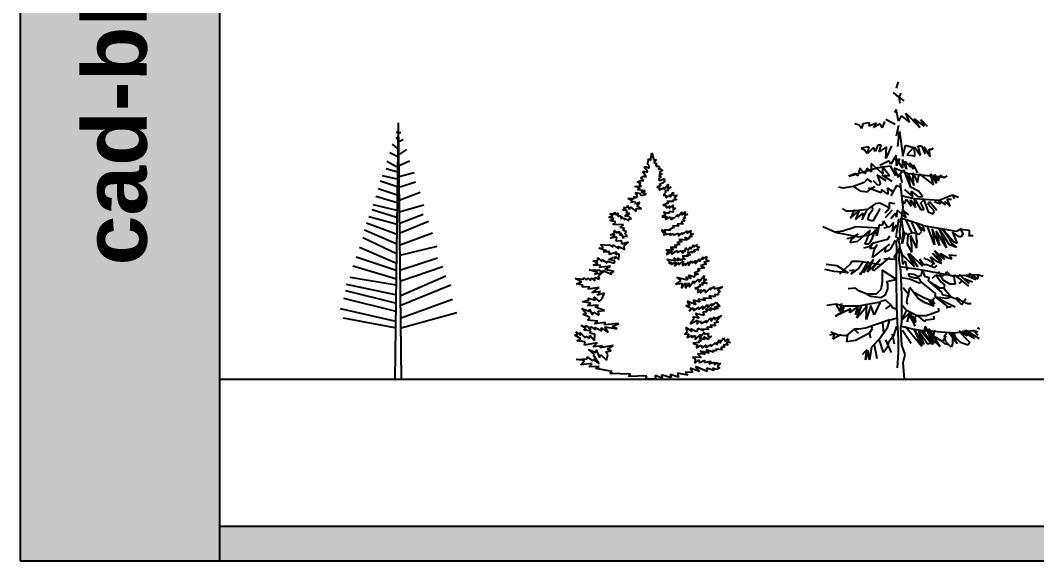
# Model space of a CAD drawing. Header units: millimetres. Extents: x 79741 to 173011, y 86123 to 135501.
# Drawn here: x 79741 to 117783, y 86123 to 106366 of the extents above; entities that cross this region are included whole.
import ezdxf

# ---------------------------------------------------------------- set-up
doc = ezdxf.new("R2010")
doc.units = ezdxf.units.MM
doc.layers.add('www.cad-blocks.net', color=7, linetype='Continuous')
doc.styles.add('ATTR', font='romans.shx', dxfattribs={"width": 0.8, "height": 0.7})
doc.styles.get("Standard").update_dxf_attribs({"font": 'arial.ttf'})

# ---------------------------------------------------------------- blocks, each defined once
blk = doc.blocks.new('A$C3BDF59EA')
for p, q in [((2160, 9600), (2040, 0)), ((2160, 9600), (2280, 0)), ((2162, 9244), (2081, 9244)), ((2160, 9245), (2256, 9245)), ((1938, 8800), (2121, 8643)), ((2081, 9061), (2142, 8982)), ((2179, 8900), (2352, 8974)), ((1856, 8486), (2121, 8356)), ((2218, 8432), (2487, 8605)), ((1734, 8173), (2101, 7964)), ((2218, 8014), (2583, 8186)), ((2121, 7494), (1571, 7624)), ((2142, 7755), (1714, 7885)), ((2199, 7595), (2755, 7743)), ((2121, 7206), (1490, 7415)), ((2237, 7201), (2813, 7398)), ((2121, 6893), (1408, 7128)), ((2199, 6709), (2986, 7005)), ((2121, 6318), (1225, 6527)), ((2121, 6606), (1327, 6841)), ((2199, 6266), (3120, 6537)), ((2101, 6057), (1184, 6344)), ((2218, 5848), (3101, 6180)), ((2081, 5430), (980, 5848)), ((2121, 5796), (1062, 6083)), ((2237, 5478), (3293, 5921)), ((2081, 5065), (899, 5587)), ((2237, 5035), (3447, 5478)), ((2101, 4699), (838, 5300)), ((2237, 4641), (3619, 4986)), ((2081, 4072), (593, 4568)), ((2101, 4333), (716, 4934)), ((2060, 3759), (471, 4229)), ((2256, 4100), (3629, 4543)), ((2256, 3681), (3831, 4223)), ((2081, 3524), (369, 3811)), ((2256, 3140), (3946, 3878)), ((2060, 3158), (227, 3550)), ((2256, 2771), (4138, 3534)), ((2060, 2845), (206, 3315)), ((2081, 2531), (125, 3028)), ((2275, 2303), (4195, 2992)), ((2020, 2171), (0, 2640)), ((2280, 1920), (4363, 2495)), ((2040, 1920), (120, 2280))]:
    blk.add_line(p, q)
at = {"style": 'ATTR', "width": 0.8, "flags": 9}
blk.add_attdef('ESTCODE', (2040, 0), '', height=35, dxfattribs=at)
blk = doc.blocks.new('A$C4E247609')
at = {"linetype": 'ByBlock'}
for p, q in [((2840, 8193), (2892, 8484)), ((2892, 8484), (2964, 8210)), ((2712, 8074), (2753, 8136)), ((2791, 8008), (2712, 8074)), ((2753, 8136), (2758, 8259)), ((2758, 8259), (2840, 8193)), ((2787, 7906), (2791, 8008)), ((3066, 8227), (2960, 8108)), ((2960, 8108), (3061, 8083)), ((2964, 8210), (3066, 8227)), ((3061, 8083), (3040, 7982)), ((2594, 7705), (2554, 7791)), ((2554, 7791), (2680, 7765)), ((2674, 7578), (2594, 7705)), ((2602, 7933), (2666, 7973)), ((2663, 7868), (2602, 7933)), ((2740, 7763), (2663, 7868)), ((2666, 7973), (2787, 7906)), ((2680, 7765), (2740, 7763)), ((3040, 7982), (3121, 7979)), ((3183, 7934), (3118, 7873)), ((3118, 7873), (3220, 7891)), ((3121, 7979), (3183, 7934)), ((3276, 7681), (3151, 7625)), ((3151, 7625), (3231, 7580)), ((3303, 7845), (3155, 7748)), ((3155, 7748), (3276, 7681)), ((3220, 7891), (3239, 7827)), ((3239, 7827), (3303, 7845)), ((2246, 7220), (2496, 7232)), ((2336, 7382), (2461, 7441)), ((2479, 7338), (2336, 7382)), ((2414, 7298), (2479, 7338)), ((2496, 7232), (2414, 7298)), ((2461, 7441), (2584, 7437)), ((2465, 7543), (2569, 7603)), ((2506, 7521), (2465, 7543)), ((2584, 7437), (2506, 7521)), ((2569, 7603), (2674, 7578)), ((3219, 7249), (3073, 7212)), ((3147, 7520), (3145, 7460)), ((3145, 7460), (3226, 7457)), ((3231, 7580), (3147, 7520)), ((3286, 7349), (3161, 7294)), ((3161, 7294), (3219, 7249)), ((3226, 7457), (3355, 7512)), ((3391, 7430), (3286, 7349)), ((3355, 7512), (3331, 7432)), ((3331, 7432), (3391, 7430)), ((3341, 7100), (3492, 7303)), ((3492, 7303), (3488, 7176)), ((2230, 6766), (2233, 6850)), ((2233, 6850), (2294, 6784)), ((2452, 7174), (2246, 7220)), ((2299, 6929), (2280, 6993)), ((2280, 6993), (2423, 6967)), ((2294, 6784), (2356, 6863)), ((2356, 6863), (2299, 6929)), ((2347, 7093), (2452, 7174)), ((2635, 7062), (2347, 7093)), ((2423, 6967), (2505, 6879)), ((2488, 7007), (2635, 7062)), ((2673, 6937), (2488, 7007)), ((2505, 6879), (2673, 6937)), ((3073, 7212), (3216, 7147)), ((3153, 7086), (3344, 7181)), ((3216, 7147), (3153, 7086)), ((3419, 7013), (3312, 6893)), ((3312, 6893), (3414, 6890)), ((3344, 7181), (3341, 7100)), ((3523, 7073), (3378, 7057)), ((3378, 7057), (3419, 7013)), ((3412, 6809), (3581, 6905)), ((3414, 6890), (3412, 6809)), ((3612, 7193), (3465, 7117)), ((3465, 7117), (3523, 7073)), ((3488, 7176), (3612, 7193)), ((3578, 6821), (3686, 7004)), ((3581, 6905), (3578, 6821)), ((3686, 7004), (3682, 6880)), ((3682, 6880), (3830, 6896)), ((3830, 6896), (3720, 6756)), ((1972, 6443), (1974, 6507)), ((1974, 6507), (2050, 6359)), ((2167, 6687), (1983, 6774)), ((1983, 6774), (2230, 6766)), ((2101, 6625), (2167, 6687)), ((2268, 6641), (2101, 6625)), ((2286, 6556), (2268, 6641)), ((2433, 6635), (2286, 6556)), ((2343, 6473), (2433, 6635)), ((2505, 6382), (2343, 6473)), ((3506, 6598), (3299, 6520)), ((3299, 6520), (3422, 6495)), ((3422, 6495), (3419, 6414)), ((3419, 6414), (3566, 6490)), ((3695, 6651), (3449, 6659)), ((3449, 6659), (3506, 6598)), ((3541, 6388), (3691, 6528)), ((3566, 6490), (3541, 6388)), ((3825, 6731), (3658, 6694)), ((3658, 6694), (3695, 6651)), ((3691, 6528), (3665, 6405)), ((3720, 6756), (3825, 6731)), ((1275, 6073), (1442, 6109)), ((1442, 6109), (1318, 6198)), ((1318, 6198), (1484, 6192)), ((1484, 6192), (1486, 6252)), ((1486, 6252), (1546, 6148)), ((1546, 6148), (1612, 6227)), ((1612, 6227), (1628, 6082)), ((1628, 6082), (1690, 6143)), ((1690, 6143), (1748, 5996)), ((1748, 5996), (1752, 6098)), ((1752, 6098), (1871, 5971)), ((1802, 6326), (1907, 6403)), ((1967, 6320), (1802, 6326)), ((1827, 6427), (1972, 6443)), ((1907, 6403), (1827, 6427)), ((1876, 6136), (2066, 6211)), ((1938, 6092), (1876, 6136)), ((1982, 6133), (1938, 6092)), ((1943, 6215), (1967, 6320)), ((2066, 6211), (1943, 6215)), ((2122, 6004), (1982, 6133)), ((2050, 6359), (2075, 6461)), ((2075, 6461), (2298, 6287)), ((2298, 6287), (2301, 6389)), ((2301, 6389), (2505, 6382)), ((3410, 6164), (3263, 6088)), ((3263, 6088), (3471, 6081)), ((3535, 6202), (3329, 6251)), ((3329, 6251), (3410, 6164)), ((3538, 6286), (3535, 6202)), ((3702, 6259), (3538, 6286)), ((3771, 6401), (3662, 6321)), ((3662, 6321), (3702, 6259)), ((3665, 6405), (3771, 6401)), ((3694, 6009), (3865, 6169)), ((3862, 6088), (4013, 6270)), ((3865, 6169), (3862, 6088)), ((4009, 6143), (4140, 6286)), ((4013, 6270), (4009, 6143)), ((4239, 6177), (4092, 6101)), ((4092, 6101), (4149, 6036)), ((4140, 6286), (4115, 6160)), ((4115, 6160), (4239, 6177)), ((1460, 6006), (1275, 6073)), ((1310, 5948), (1460, 6006)), ((1537, 5898), (1310, 5948)), ((1431, 5799), (1537, 5898)), ((1822, 5786), (1431, 5799)), ((1695, 5688), (1822, 5786)), ((1871, 5971), (1852, 6035)), ((1852, 6035), (2035, 5944)), ((2035, 5944), (2016, 6008)), ((2016, 6008), (2122, 6004)), ((3471, 6081), (3383, 5981)), ((3383, 5981), (3573, 6077)), ((3573, 6077), (3611, 5973)), ((3611, 5973), (3696, 6073)), ((3892, 5735), (3663, 5743)), ((3663, 5743), (3724, 5677)), ((3696, 6073), (3694, 6009)), ((4060, 5810), (3832, 5818)), ((3832, 5818), (3892, 5735)), ((4106, 5914), (3979, 5897)), ((3979, 5897), (4060, 5810)), ((4149, 6036), (4046, 6018)), ((4046, 6018), (4106, 5914)), ((1329, 5285), (1519, 5384)), ((1333, 5408), (1501, 5466)), ((1519, 5384), (1333, 5408)), ((1501, 5466), (1462, 5569)), ((1462, 5569), (1607, 5483)), ((1607, 5483), (1648, 5545)), ((1648, 5545), (1705, 5377)), ((1880, 5639), (1695, 5688)), ((1705, 5377), (1709, 5479)), ((1709, 5479), (1825, 5267)), ((1797, 5579), (1880, 5639)), ((1939, 5514), (1797, 5579)), ((1825, 5267), (1828, 5352)), ((1828, 5352), (1972, 5347)), ((1874, 5452), (1939, 5514)), ((1972, 5347), (1874, 5452)), ((3388, 5523), (3246, 5591)), ((3246, 5591), (3323, 5486)), ((3429, 5483), (3320, 5402)), ((3320, 5402), (3593, 5456)), ((3323, 5486), (3429, 5483)), ((3598, 5579), (3348, 5588)), ((3348, 5588), (3388, 5523)), ((3593, 5456), (3549, 5394)), ((3549, 5394), (3695, 5452)), ((3724, 5677), (3557, 5623)), ((3557, 5623), (3598, 5579)), ((3672, 5390), (3883, 5467)), ((3695, 5452), (3672, 5390)), ((3879, 5361), (4028, 5501)), ((3883, 5467), (3879, 5361)), ((4026, 5420), (4217, 5557)), ((4028, 5501), (4026, 5420)), ((4214, 5455), (4341, 5574)), ((4217, 5557), (4214, 5455)), ((4396, 5343), (4272, 5326)), ((4272, 5326), (4287, 5245)), ((4442, 5447), (4313, 5367)), ((4313, 5367), (4396, 5343)), ((4341, 5574), (4316, 5452)), ((4316, 5452), (4442, 5447)), ((1069, 4920), (968, 5051)), ((968, 5051), (1277, 5019)), ((1277, 5019), (1278, 5040)), ((1278, 5040), (1423, 4950)), ((1580, 5318), (1329, 5285)), ((1423, 4950), (1426, 5035)), ((1426, 5035), (1646, 4882)), ((1554, 5175), (1580, 5318)), ((1762, 5188), (1554, 5175)), ((1646, 4882), (1611, 4986)), ((1611, 4986), (1874, 4853)), ((1758, 5062), (1762, 5188)), ((2007, 5138), (1758, 5062)), ((1836, 4978), (2007, 5138)), ((1874, 4853), (1836, 4978)), ((3932, 5049), (3722, 5014)), ((3722, 5014), (3822, 4930)), ((4016, 5149), (3828, 5116)), ((3828, 5116), (3932, 5049)), ((4205, 5205), (3896, 5237)), ((3896, 5237), (4016, 5149)), ((4287, 5245), (4106, 5311)), ((4106, 5311), (4205, 5205)), ((4234, 4831), (4319, 4955)), ((4319, 4955), (4338, 4869)), ((4338, 4869), (4445, 5031)), ((4445, 5031), (4464, 4950)), ((4464, 4950), (4573, 5048)), ((4672, 4960), (4567, 4883)), ((4573, 5048), (4570, 4964)), ((4570, 4964), (4672, 4960)), ((903, 4908), (1069, 4920)), ((1189, 4814), (903, 4908)), ((1064, 4776), (1189, 4814)), ((1311, 4767), (1064, 4776)), ((1279, 4479), (1448, 4575)), ((1286, 4666), (1311, 4767)), ((1582, 4758), (1286, 4666)), ((1448, 4575), (1510, 4513)), ((1510, 4513), (1513, 4594)), ((1513, 4594), (1653, 4487)), ((1536, 4657), (1582, 4758)), ((1660, 4695), (1536, 4657)), ((1653, 4487), (1660, 4695)), ((3696, 4850), (3406, 4838)), ((3406, 4838), (3529, 4817)), ((3529, 4817), (3439, 4672)), ((3439, 4672), (3651, 4791)), ((3822, 4930), (3575, 4938)), ((3575, 4938), (3696, 4850)), ((3626, 4665), (3839, 4823)), ((3651, 4791), (3626, 4665)), ((3839, 4823), (3836, 4742)), ((3836, 4742), (3983, 4818)), ((3983, 4818), (4043, 4714)), ((4265, 4604), (4018, 4613)), ((4018, 4613), (4137, 4482)), ((4043, 4714), (4090, 4836)), ((4090, 4836), (4126, 4775)), ((4126, 4775), (4153, 4939)), ((4153, 4939), (4234, 4831)), ((4330, 4641), (4185, 4646)), ((4185, 4646), (4265, 4604)), ((4418, 4743), (4210, 4750)), ((4210, 4750), (4330, 4641)), ((4499, 4762), (4376, 4766)), ((4376, 4766), (4418, 4743)), ((4647, 4837), (4460, 4844)), ((4460, 4844), (4499, 4762)), ((4567, 4883), (4647, 4837)), ((4653, 4404), (4803, 4585)), ((4779, 4480), (4948, 4601)), ((4803, 4585), (4779, 4480)), ((4948, 4601), (4905, 4476)), ((679, 4437), (866, 4451)), ((863, 4349), (679, 4437)), ((694, 4270), (863, 4349)), ((983, 4260), (694, 4270)), ((866, 4451), (870, 4557)), ((870, 4557), (1009, 4408)), ((917, 4182), (983, 4260)), ((1334, 4230), (917, 4182)), ((1009, 4408), (1012, 4489)), ((1012, 4489), (1215, 4358)), ((1122, 4111), (1334, 4230)), ((1215, 4358), (1217, 4418)), ((1217, 4418), (1483, 4349)), ((1507, 4429), (1279, 4479)), ((1483, 4349), (1507, 4429)), ((3762, 4435), (3454, 4488)), ((3454, 4488), (3536, 4422)), ((3536, 4422), (3533, 4319)), ((3533, 4319), (3616, 4398)), ((3616, 4398), (3613, 4295)), ((3613, 4295), (3782, 4392)), ((3868, 4431), (3706, 4539)), ((3706, 4539), (3762, 4435)), ((3782, 4392), (3737, 4228)), ((3737, 4228), (3908, 4366)), ((3992, 4448), (3850, 4534)), ((3850, 4534), (3868, 4431)), ((3884, 4286), (4075, 4424)), ((3908, 4366), (3884, 4286)), ((4037, 4527), (3992, 4448)), ((4075, 4424), (4027, 4260)), ((4027, 4260), (4153, 4337)), ((4137, 4482), (4037, 4527)), ((4129, 4256), (4258, 4396)), ((4153, 4337), (4129, 4256)), ((4253, 4252), (4365, 4435)), ((4258, 4396), (4253, 4252)), ((4365, 4435), (4404, 4349)), ((4404, 4349), (4531, 4450)), ((4505, 4324), (4656, 4506)), ((4531, 4450), (4505, 4324)), ((4656, 4506), (4653, 4404)), ((4938, 4309), (4711, 4257)), ((4711, 4257), (4852, 4168)), ((5027, 4433), (4838, 4376)), ((4838, 4376), (4938, 4309)), ((4905, 4476), (5027, 4433)), ((345, 3747), (347, 3807)), ((347, 3807), (425, 3723)), ((871, 3996), (544, 4092)), ((544, 4092), (790, 4084)), ((743, 3937), (871, 3996)), ((1015, 3970), (743, 3937)), ((755, 3690), (759, 3813)), ((759, 3813), (923, 3744)), ((790, 4084), (896, 4098)), ((888, 3872), (1015, 3970)), ((923, 3744), (888, 3872)), ((896, 4098), (1058, 3990)), ((1058, 3990), (1040, 4075)), ((1040, 4075), (1387, 3936)), ((1472, 4039), (1122, 4111)), ((1369, 4021), (1472, 4039)), ((1387, 3936), (1369, 4021)), ((4216, 3714), (3825, 3812)), ((3825, 3812), (3966, 3701)), ((4363, 3772), (4156, 3818)), ((4156, 3818), (4216, 3714)), ((4488, 3828), (4261, 3899)), ((4261, 3899), (4363, 3772)), ((4637, 3949), (4468, 3871)), ((4468, 3871), (4488, 3828)), ((4683, 4071), (4472, 3973)), ((4472, 3973), (4637, 3949)), ((4852, 4168), (4600, 4116)), ((4600, 4116), (4683, 4071)), ((4647, 3635), (4842, 3879)), ((4842, 3879), (4837, 3735)), ((257, 3644), (15, 3776)), ((15, 3776), (345, 3747)), ((67, 3570), (257, 3644)), ((316, 3519), (67, 3570)), ((271, 3457), (316, 3519)), ((560, 3447), (271, 3457)), ((425, 3723), (491, 3802)), ((491, 3802), (590, 3696)), ((497, 3368), (560, 3447)), ((912, 3434), (497, 3368)), ((590, 3696), (614, 3797)), ((614, 3797), (755, 3690)), ((637, 3240), (912, 3434)), ((3966, 3701), (3774, 3564)), ((3774, 3564), (4025, 3597)), ((3998, 3411), (4149, 3614)), ((4025, 3597), (3998, 3411)), ((4149, 3614), (4142, 3406)), ((4142, 3406), (4272, 3610)), ((4272, 3610), (4288, 3443)), ((4288, 3443), (4441, 3685)), ((4441, 3685), (4458, 3582)), ((4458, 3582), (4651, 3741)), ((4704, 3468), (4494, 3394)), ((4809, 3528), (4643, 3533)), ((4643, 3533), (4704, 3468)), ((4651, 3741), (4647, 3635)), ((4955, 3586), (4748, 3593)), ((4748, 3593), (4809, 3528)), ((4939, 3731), (4814, 3672)), ((4814, 3672), (4955, 3586)), ((4837, 3735), (4939, 3731)), ((4901, 3235), (5094, 3433)), ((5070, 3353), (5219, 3471)), ((5094, 3433), (5070, 3353)), ((5219, 3471), (5216, 3390)), ((5216, 3390), (5532, 3460)), ((5532, 3460), (5341, 3343)), ((970, 3288), (637, 3240)), ((772, 2963), (713, 3089)), ((713, 3089), (915, 2916)), ((842, 3148), (970, 3288)), ((1112, 3223), (842, 3148)), ((1024, 3018), (1112, 3223)), ((4494, 3394), (4638, 3389)), ((4638, 3389), (4591, 3246)), ((4591, 3246), (4760, 3342)), ((4696, 3221), (4866, 3360)), ((4760, 3342), (4696, 3221)), ((4866, 3360), (4901, 3235)), ((5248, 3079), (5024, 3125)), ((5024, 3125), (5122, 3020)), ((5377, 3155), (5229, 3160)), ((5229, 3160), (5248, 3079)), ((5341, 3343), (5442, 3297)), ((5442, 3297), (5358, 3219)), ((5358, 3219), (5377, 3155)), ((294, 2899), (543, 2971)), ((602, 2846), (294, 2899)), ((476, 2748), (602, 2846)), ((889, 2773), (476, 2748)), ((543, 2971), (507, 3036)), ((507, 3036), (772, 2963)), ((763, 2696), (889, 2773)), ((1111, 2578), (763, 2696)), ((915, 2916), (1024, 3018)), ((4306, 2759), (4161, 2743)), ((4161, 2743), (4345, 2673)), ((4533, 2790), (4206, 2928)), ((4206, 2928), (4306, 2759)), ((4345, 2673), (4278, 2552)), ((4278, 2552), (4447, 2669)), ((4684, 2890), (4436, 2959)), ((4436, 2959), (4533, 2790)), ((4444, 2567), (4657, 2704)), ((4447, 2669), (4444, 2567)), ((4890, 2943), (4624, 2995)), ((4624, 2995), (4684, 2890)), ((4633, 2621), (4823, 2741)), ((4657, 2704), (4633, 2621)), ((4777, 2616), (4970, 2796)), ((4823, 2741), (4777, 2616)), ((5122, 3020), (4791, 3031)), ((4791, 3031), (4890, 2943)), ((4966, 2672), (5137, 2832)), ((4970, 2796), (4966, 2672)), ((5252, 2599), (5047, 2670)), ((5047, 2670), (5106, 2565)), ((5112, 2731), (5304, 2890)), ((5137, 2832), (5112, 2731)), ((5359, 2638), (5235, 2705)), ((5235, 2705), (5252, 2599)), ((5304, 2890), (5364, 2782)), ((5443, 2719), (5320, 2745)), ((5320, 2745), (5359, 2638)), ((5364, 2782), (5382, 2802)), ((5382, 2802), (5443, 2719)), ((443, 2436), (264, 2650)), ((264, 2650), (570, 2537)), ((562, 2308), (299, 2441)), ((299, 2441), (443, 2436)), ((478, 2209), (562, 2308)), ((570, 2537), (552, 2619)), ((552, 2619), (650, 2411)), ((650, 2411), (714, 2511)), ((714, 2511), (918, 2401)), ((881, 2547), (1111, 2578)), ((918, 2401), (881, 2547)), ((4663, 2288), (4415, 2339)), ((4415, 2339), (4454, 2257)), ((4850, 2387), (4521, 2459)), ((4521, 2459), (4663, 2288)), ((4961, 2528), (4794, 2513)), ((4794, 2513), (4850, 2387)), ((5106, 2565), (4901, 2632)), ((4901, 2632), (4961, 2528)), ((4925, 2113), (5097, 2294)), ((5093, 2171), (5221, 2332)), ((5097, 2294), (5093, 2171)), ((5219, 2251), (5495, 2386)), ((5221, 2332), (5219, 2251)), ((5495, 2386), (5279, 2164)), ((425, 1900), (242, 2009)), ((242, 2009), (427, 1960)), ((427, 1960), (429, 2024)), ((429, 2024), (589, 1852)), ((868, 2174), (478, 2209)), ((589, 1852), (593, 1976)), ((593, 1976), (775, 1846)), ((775, 1846), (737, 1949)), ((737, 1949), (1021, 1816)), ((741, 2076), (868, 2174)), ((1158, 2122), (741, 2076)), ((1021, 1816), (986, 1920)), ((986, 1920), (1247, 1745)), ((1113, 2042), (1158, 2122)), ((1654, 2083), (1113, 2042)), ((1247, 1745), (1131, 1957)), ((1131, 1957), (1583, 1881)), ((1400, 1969), (1654, 2083)), ((1583, 1881), (1400, 1969)), ((4395, 1783), (4154, 1936)), ((4154, 1936), (4208, 1768)), ((4454, 2257), (4325, 2074)), ((4325, 2074), (4597, 2209)), ((4597, 2209), (4571, 2066)), ((4571, 2066), (4698, 2185)), ((4698, 2185), (4737, 2081)), ((4737, 2081), (4928, 2198)), ((4928, 2198), (4925, 2113)), ((5148, 1940), (4940, 1947)), ((4940, 1947), (5018, 1863)), ((5273, 1999), (5066, 2027)), ((5066, 2027), (5148, 1940)), ((5380, 2140), (5213, 2103)), ((5213, 2103), (5273, 1999)), ((5279, 2164), (5380, 2140)), ((0, 1644), (107, 1682)), ((224, 1513), (0, 1644)), ((107, 1682), (47, 1769)), ((47, 1769), (229, 1636)), ((229, 1636), (191, 1764)), ((191, 1764), (391, 1549)), ((338, 1840), (425, 1900)), ((608, 1809), (338, 1840)), ((391, 1549), (415, 1608)), ((415, 1608), (535, 1523)), ((535, 1523), (560, 1645)), ((560, 1645), (740, 1452)), ((563, 1730), (608, 1809)), ((748, 1681), (563, 1730)), ((740, 1452), (748, 1681)), ((4208, 1768), (4103, 1687)), ((4103, 1687), (4269, 1703)), ((4269, 1703), (4201, 1561)), ((4201, 1561), (4390, 1635)), ((4561, 1777), (4336, 1887)), ((4336, 1887), (4395, 1783)), ((4390, 1635), (4387, 1554)), ((4387, 1554), (4513, 1631)), ((4508, 1486), (4702, 1688)), ((4513, 1631), (4508, 1486)), ((4607, 1899), (4561, 1777)), ((4830, 1807), (4607, 1899)), ((4860, 1474), (4656, 1566)), ((4656, 1566), (4735, 1419)), ((4677, 1565), (4849, 1767)), ((4702, 1688), (4677, 1565)), ((5018, 1863), (4751, 1873)), ((4751, 1873), (4830, 1807)), ((5005, 1490), (4822, 1581)), ((4822, 1581), (4860, 1474)), ((4849, 1767), (4846, 1683)), ((4846, 1683), (5013, 1719)), ((5013, 1719), (4988, 1597)), ((4988, 1597), (5115, 1610)), ((5007, 1532), (5005, 1490)), ((5115, 1610), (5007, 1532)), ((5437, 1352), (5568, 1555)), ((5568, 1555), (5626, 1409)), ((77, 1437), (224, 1513)), ((386, 1405), (77, 1437)), ((361, 1279), (386, 1405)), ((840, 1368), (361, 1279)), ((689, 1207), (840, 1368)), ((1044, 1255), (689, 1207)), ((1438, 1262), (939, 1177)), ((939, 1177), (1044, 1255)), ((1226, 1125), (1438, 1262)), ((4670, 1378), (4422, 1345)), ((4422, 1345), (4607, 1278)), ((4607, 1278), (4540, 1175)), ((4540, 1175), (4730, 1274)), ((4735, 1419), (4633, 1422)), ((4633, 1422), (4670, 1378)), ((4730, 1274), (4769, 1167)), ((4769, 1167), (4917, 1285)), ((4892, 1184), (5104, 1300)), ((4917, 1285), (4892, 1184)), ((5102, 1219), (5273, 1379)), ((5104, 1300), (5102, 1219)), ((5273, 1379), (5312, 1293)), ((5312, 1293), (5421, 1476)), ((5421, 1476), (5437, 1352)), ((5619, 1201), (5474, 1185)), ((5474, 1185), (5531, 1098)), ((5745, 1278), (5558, 1284)), ((5558, 1284), (5619, 1201)), ((5626, 1409), (5753, 1506)), ((5830, 1380), (5663, 1365)), ((5663, 1365), (5745, 1278)), ((5753, 1506), (5749, 1383)), ((5749, 1383), (5830, 1380)), ((466, 760), (469, 841)), ((469, 841), (671, 690)), ((743, 916), (520, 1107)), ((520, 1107), (788, 996)), ((700, 897), (743, 916)), ((918, 579), (700, 897)), ((788, 996), (809, 1097)), ((809, 1097), (926, 804)), ((926, 804), (969, 926)), ((969, 926), (1190, 714)), ((1159, 1025), (1368, 1060)), ((1240, 917), (1159, 1025)), ((1190, 714), (1240, 917)), ((1368, 1060), (1226, 1125)), ((4735, 816), (4404, 827)), ((4404, 827), (4504, 764)), ((4504, 764), (4498, 598)), ((4884, 937), (4595, 948)), ((4595, 948), (4735, 816)), ((5029, 971), (4701, 1046)), ((4701, 1046), (4884, 937)), ((5196, 1008), (4911, 1102)), ((4911, 1102), (5029, 971)), ((5304, 1067), (5156, 1072)), ((5156, 1072), (5196, 1008)), ((5531, 1098), (5264, 1129)), ((5264, 1129), (5304, 1067)), ((53, 732), (466, 760)), ((362, 701), (53, 732)), ((233, 539), (362, 701)), ((647, 588), (233, 539)), ((540, 465), (647, 588)), ((914, 473), (540, 465)), ((671, 690), (674, 753)), ((674, 753), (918, 579)), ((785, 397), (914, 473)), ((1405, 290), (785, 397)), ((4674, 282), (4327, 418)), ((4327, 418), (4405, 249)), ((4498, 598), (4648, 738)), ((4963, 290), (4515, 471)), ((4515, 471), (4674, 282)), ((4648, 738), (4665, 614)), ((4665, 614), (4855, 709)), ((4855, 709), (4852, 625)), ((4852, 625), (5104, 679)), ((5215, 323), (4929, 418)), ((4929, 418), (4963, 290)), ((5104, 679), (5016, 580)), ((5016, 580), (5226, 633)), ((5318, 362), (5154, 410)), ((5154, 410), (5215, 323)), ((5226, 633), (5223, 552)), ((5223, 552), (5349, 629)), ((5427, 439), (5318, 362)), ((5454, 604), (5343, 463)), ((5343, 463), (5427, 439)), ((5349, 629), (5346, 548)), ((5346, 548), (5454, 604)), ((1317, 212), (1405, 290)), ((2084, 186), (1317, 212)), ((2018, 103), (2084, 186)), ((2702, 122), (2018, 103)), ((2656, 0), (2702, 122)), ((3030, 8), (2656, 0)), ((3277, 38), (3013, 132)), ((3013, 132), (3030, 8)), ((3609, 48), (3243, 166)), ((3243, 166), (3277, 38)), ((3881, 81), (3574, 172)), ((3574, 172), (3609, 48)), ((4236, 149), (3844, 226)), ((3844, 226), (3881, 81)), ((4405, 249), (4134, 259)), ((4134, 259), (4236, 149))]:
    blk.add_line(p, q, dxfattribs=at)
blk = doc.blocks.new('A$C06264089')
for p, q in [((2817, 11144), (2750, 10905)), ((2839, 10559), (2642, 10734)), ((2924, 10712), (2839, 10559)), ((2839, 10559), (2880, 10344)), ((2839, 10559), (3032, 10429)), ((2742, 10102), (2679, 9994)), ((2828, 9670), (2742, 10102)), ((3110, 9971), (3627, 9432)), ((3240, 9625), (3110, 9971)), ((1362, 9518), (1191, 9562)), ((1447, 9387), (1362, 9518)), ((1492, 9562), (1447, 9387)), ((1749, 9603), (1492, 9562)), ((1730, 9477), (1749, 9603)), ((2009, 9585), (1730, 9477)), ((1901, 9432), (2009, 9585)), ((2139, 9562), (1901, 9432)), ((2225, 9410), (2139, 9562)), ((2311, 9648), (2225, 9410)), ((2701, 9540), (2355, 9733)), ((2935, 9864), (2828, 9670)), ((2935, 9864), (3240, 9625)), ((3627, 9432), (3412, 9756)), ((3412, 9756), (3798, 9477)), ((3672, 9733), (3906, 9477)), ((3798, 9477), (3672, 9733)), ((2835, 9503), (2750, 9101)), ((2809, 8721), (2872, 9279)), ((2872, 9279), (2999, 8357)), ((2054, 8766), (1953, 8535)), ((2184, 8766), (2054, 8766)), ((2106, 8513), (2184, 8766)), ((2999, 8357), (3088, 8766)), ((3088, 8766), (3389, 8680)), ((1730, 8699), (1429, 8658)), ((1429, 8658), (1555, 8591)), ((1555, 8591), (1674, 8450)), ((1674, 8450), (1730, 8699)), ((1901, 8680), (1674, 8450)), ((1953, 8535), (1901, 8680)), ((2378, 8699), (2106, 8513)), ((2571, 8744), (2351, 8271)), ((2351, 8271), (2378, 8699)), ((2738, 8379), (2545, 8055)), ((2761, 7992), (2738, 8379)), ((3389, 8680), (3147, 8401)), ((3147, 8401), (3330, 8379)), ((3330, 8379), (3438, 8357)), ((3434, 8699), (3653, 8379)), ((3438, 8357), (3434, 8699)), ((3653, 8379), (3564, 8744)), ((3564, 8744), (3694, 8744)), ((3694, 8744), (3828, 8424)), ((3780, 8699), (4022, 8338)), ((3828, 8424), (3780, 8699)), ((4022, 8338), (3973, 8613)), ((3973, 8613), (4081, 8613)), ((4081, 8613), (4144, 8658)), ((1812, 8078), (1812, 7754)), ((2244, 7687), (1812, 8078)), ((2069, 7925), (2523, 7992)), ((2482, 8186), (2136, 8011)), ((2545, 8055), (2482, 8186)), ((2523, 7992), (2716, 7624)), ((2869, 8271), (2761, 7992)), ((2976, 7903), (2761, 8249)), ((2976, 8226), (2976, 7903)), ((3129, 7862), (2976, 8226)), ((3084, 8163), (3129, 7862)), ((3084, 8163), (3278, 7947)), ((3278, 7947), (3255, 8100)), ((3255, 8100), (3385, 7862)), ((3385, 8033), (3538, 7732)), ((3385, 7862), (3385, 8033)), ((971, 7601), (2069, 7925)), ((1228, 7709), (971, 7601)), ((1313, 7601), (1228, 7709)), ((1380, 7903), (1313, 7601)), ((1574, 7687), (1380, 7903)), ((1659, 7903), (1574, 7687)), ((1812, 7754), (1659, 7903)), ((2028, 7646), (2158, 7322)), ((2374, 7430), (2028, 7646)), ((2221, 7970), (2244, 7687)), ((2500, 7624), (2221, 7970)), ((2590, 7408), (2221, 7646)), ((2221, 7646), (2500, 7624)), ((2675, 7903), (2824, 7560)), ((3192, 7687), (2675, 7903)), ((2824, 7560), (2891, 7687)), ((2891, 7687), (3021, 7840)), ((2891, 7687), (2954, 7367)), ((3021, 7840), (3278, 7192)), ((4528, 7560), (3192, 7687)), ((3278, 7192), (3192, 7687)), ((3192, 7687), (3408, 7259)), ((3363, 7732), (3538, 7367)), ((3408, 7259), (3363, 7732)), ((3538, 7367), (3601, 7687)), ((3601, 7687), (4141, 7281)), ((4141, 7281), (4033, 7691)), ((4033, 7691), (4249, 7345)), ((4185, 7668), (4334, 7430)), ((4249, 7345), (4185, 7668)), ((4334, 7430), (4379, 7646)), ((4379, 7646), (4528, 7560)), ((4528, 7560), (4658, 7624)), ((1552, 7367), (1142, 7214)), ((1659, 7493), (1552, 7367)), ((1834, 7386), (1659, 7493)), ((2069, 7259), (1898, 7430)), ((2158, 7322), (2069, 7259)), ((2761, 7259), (2545, 6868)), ((2891, 7192), (2761, 7259)), ((2891, 7345), (2999, 6437)), ((755, 7151), (603, 7192)), ((1142, 7214), (755, 7151)), ((1142, 7214), (1380, 7062)), ((1380, 7062), (1659, 7021)), ((1659, 7021), (1790, 7129)), ((2177, 6976), (1704, 7151)), ((1790, 7129), (1942, 7214)), ((2199, 7107), (2177, 6976)), ((2437, 6935), (2199, 7107)), ((2415, 7151), (2437, 6935)), ((2631, 7021), (2415, 7151)), ((3430, 6761), (2932, 6868)), ((3062, 7107), (3363, 6827)), ((3579, 7043), (3237, 7214)), ((3300, 7043), (3560, 6846)), ((3363, 6827), (3300, 7043)), ((3709, 6891), (3579, 7043)), ((3731, 6827), (3709, 6891)), ((4855, 6891), (4357, 6697)), ((5071, 6805), (4855, 6891)), ((4855, 6891), (4918, 6761)), ((1961, 6567), (1659, 6351)), ((1875, 6351), (1842, 6474)), ((2136, 6589), (1961, 6567)), ((2482, 6414), (2136, 6589)), ((2698, 6567), (2482, 6612)), ((2482, 6612), (2482, 6396)), ((2954, 6720), (3062, 6567)), ((3062, 6567), (3129, 6738)), ((3129, 6738), (3300, 6481)), ((3300, 6481), (3278, 6720)), ((3278, 6720), (3471, 6437)), ((4357, 6697), (3430, 6761)), ((3430, 6761), (3668, 6351)), ((3471, 6437), (3430, 6761)), ((3560, 6846), (3731, 6827)), ((3668, 6612), (3776, 6720)), ((3795, 6351), (3668, 6612)), ((3776, 6720), (3947, 6266)), ((3925, 6567), (3992, 6653)), ((4185, 6288), (3925, 6567)), ((3992, 6653), (4271, 6329)), ((4185, 6653), (4401, 6567)), ((4357, 6697), (4595, 6545)), ((4401, 6567), (4357, 6697)), ((4550, 6675), (4766, 6481)), ((4658, 6738), (4810, 6738)), ((4766, 6481), (4658, 6738)), ((886, 6288), (733, 6396)), ((1120, 6288), (886, 6288)), ((1187, 6351), (1034, 6028)), ((1034, 6028), (1358, 6329)), ((1659, 6351), (1120, 6288)), ((1358, 6329), (1228, 5983)), ((1228, 5983), (1511, 6221)), ((1466, 5964), (1659, 6351)), ((1511, 6221), (1466, 5964)), ((1682, 5964), (1745, 6199)), ((1745, 6199), (1875, 6351)), ((2028, 6199), (1875, 5920)), ((2136, 6396), (2028, 6199)), ((2482, 6396), (2329, 6221)), ((2590, 6329), (2329, 6050)), ((2716, 6221), (2545, 6005)), ((2761, 6072), (2716, 6221)), ((2783, 6329), (2761, 6072)), ((3106, 6050), (2783, 6329)), ((2999, 6437), (2869, 5551)), ((2999, 6329), (3106, 6050)), ((3214, 6158), (2999, 6329)), ((3668, 6351), (3795, 6351)), ((3947, 6266), (4118, 6199)), ((4118, 6199), (4185, 6288)), ((1875, 5920), (1682, 5964)), ((2113, 5778), (2017, 5354)), ((2214, 5752), (2113, 5778)), ((2266, 5927), (2214, 5752)), ((2266, 5927), (2437, 5693)), ((2638, 5875), (2489, 5704)), ((2612, 5529), (2638, 5875)), ((2738, 5778), (2612, 5529)), ((2738, 5317), (2846, 6005)), ((2835, 5927), (2935, 5853)), ((2935, 5853), (2935, 6028)), ((2935, 6028), (3010, 5551)), ((3758, 5752), (2935, 6028)), ((3345, 5488), (3118, 5961)), ((3322, 5875), (3508, 5455)), ((3709, 5529), (3482, 5853)), ((3482, 5853), (3806, 5551)), ((3758, 5752), (5004, 5551)), ((3806, 5551), (3758, 5752)), ((4178, 5030), (3921, 5719)), ((446, 5503), (0, 5704)), ((744, 5551), (446, 5503)), ((446, 5503), (1343, 5328)), ((1168, 5678), (744, 5551)), ((1317, 5429), (1046, 5280)), ((1068, 5228), (1317, 5429)), ((1217, 5704), (1168, 5678)), ((2091, 5652), (1217, 5704)), ((1767, 5577), (1295, 5153)), ((1343, 5328), (1816, 5429)), ((1641, 5205), (1767, 5577)), ((1816, 5429), (2091, 5652)), ((1965, 5603), (1816, 5228)), ((2017, 5354), (1965, 5603)), ((2489, 5704), (2288, 5652)), ((2489, 5354), (2415, 5228)), ((2869, 5551), (2891, 5250)), ((3010, 5551), (2961, 5079)), ((2961, 5079), (3036, 5529)), ((3036, 5529), (2987, 5079)), ((2987, 5079), (3084, 5477)), ((3084, 5477), (3185, 5402)), ((3185, 5402), (3159, 5056)), ((3345, 5488), (3185, 5402)), ((3285, 5380), (3508, 4904)), ((3333, 5004), (3285, 5380)), ((3508, 5455), (3345, 5488)), ((3508, 5455), (3609, 5429)), ((3508, 5254), (3508, 5455)), ((3609, 5429), (3709, 5529)), ((4371, 5008), (4092, 5637)), ((4092, 5637), (4178, 5030)), ((4632, 4922), (4241, 5548)), ((4241, 5548), (4371, 5008)), ((4740, 5030), (4349, 5637)), ((4349, 5637), (4632, 4922)), ((4479, 5626), (4703, 5302)), ((4904, 5131), (4479, 5626)), ((5101, 5328), (4855, 5503)), ((4855, 5503), (5026, 5079)), ((5004, 5551), (5153, 5626)), ((5179, 5328), (5101, 5328)), ((5127, 5652), (5253, 5429)), ((5153, 5626), (5477, 5577)), ((5253, 5455), (5179, 5328)), ((5253, 5429), (5253, 5455)), ((5477, 5577), (5477, 5354)), ((5477, 5354), (5477, 5380)), ((5477, 5380), (5625, 5380)), ((1046, 5280), (893, 5254)), ((1019, 5105), (1068, 5228)), ((1295, 5153), (1019, 5105)), ((1715, 4956), (1518, 4904)), ((1566, 5056), (1641, 5205)), ((1715, 5056), (1566, 5056)), ((1816, 5228), (1715, 5056)), ((1864, 5079), (1715, 4956)), ((1767, 4882), (1864, 5079)), ((2415, 5228), (1864, 5079)), ((2039, 5030), (1916, 4904)), ((1916, 4829), (2039, 5030)), ((2489, 5056), (2165, 4807)), ((2363, 4930), (2489, 5056)), ((2712, 5205), (2538, 4882)), ((2891, 5250), (2738, 5317)), ((2813, 5280), (2738, 5131)), ((2738, 5131), (2761, 4856)), ((2887, 5030), (2813, 5280)), ((2861, 4431), (2887, 5030)), ((3159, 5056), (3333, 4755)), ((3333, 4755), (3333, 5004)), ((3534, 5179), (3508, 5254)), ((3508, 4904), (3534, 5179)), ((4703, 5302), (4803, 5105)), ((5004, 4930), (4740, 5030)), ((4803, 5105), (5004, 4930)), ((5026, 5079), (4904, 5131)), ((1916, 4904), (1767, 4882)), ((1864, 4558), (1916, 4829)), ((2165, 4807), (1864, 4558)), ((2314, 4755), (2363, 4930)), ((2437, 4807), (2314, 4755)), ((2538, 4882), (2437, 4807)), ((2664, 4558), (2887, 4904)), ((2813, 4807), (2664, 4558)), ((2761, 4856), (2738, 4483)), ((2887, 4904), (2961, 4681)), ((2961, 4681), (2987, 4309)), ((2961, 4681), (3434, 4208)), ((3434, 4208), (3185, 4707)), ((3185, 4707), (3560, 4208)), ((3237, 4707), (3731, 4234)), ((3560, 4208), (3237, 4707)), ((4182, 4309), (4033, 4580)), ((4033, 4580), (4230, 4431)), ((4453, 4331), (4107, 4707)), ((4107, 4707), (4453, 4431)), ((4453, 4431), (4182, 4807)), ((4182, 4807), (4554, 4483)), ((4554, 4483), (4405, 4707)), ((4405, 4707), (4654, 4558)), ((4829, 4506), (4729, 4655)), ((4729, 4655), (5004, 4632)), ((123, 4309), (521, 4256)), ((521, 4256), (945, 3985)), ((1019, 4309), (621, 3933)), ((1068, 4409), (1019, 4309)), ((1369, 4409), (1068, 4409)), ((1518, 4409), (1343, 4160)), ((2165, 4283), (1369, 4409)), ((1693, 4409), (1392, 3910)), ((1890, 4483), (1518, 3985)), ((1518, 3985), (1693, 4409)), ((2139, 4483), (1667, 4007)), ((1667, 4007), (1890, 4483)), ((1842, 4134), (2139, 4483)), ((2489, 4558), (1890, 4059)), ((2712, 4483), (2288, 4506)), ((2738, 4483), (2738, 3736)), ((2913, 4085), (2861, 4431)), ((3731, 4085), (2887, 4212)), ((2987, 4309), (3084, 4431)), ((3084, 4431), (3159, 4085)), ((3731, 4234), (3635, 4506)), ((3635, 4506), (3784, 4283)), ((3784, 4558), (3858, 4483)), ((3784, 4283), (3858, 4309)), ((3858, 4483), (3884, 4506)), ((3858, 4309), (4055, 4234)), ((3884, 4506), (4182, 4309)), ((4055, 4234), (4130, 4331)), ((4055, 4234), (4182, 4182)), ((4182, 4182), (4282, 4256)), ((4230, 4431), (4453, 4331)), ((4654, 4558), (4829, 4506)), ((420, 4033), (74, 4108)), ((945, 3985), (420, 4033)), ((1168, 4085), (993, 4059)), ((1343, 4160), (1046, 3933)), ((1046, 3933), (1168, 4085)), ((1392, 3910), (1418, 4007)), ((1890, 4059), (1842, 4134)), ((2761, 3736), (2214, 4085)), ((2214, 4085), (2214, 3635)), ((2961, 3163), (2913, 4085)), ((2928, 3810), (3237, 3762)), ((3211, 3959), (3408, 3933)), ((3259, 3836), (3211, 3959)), ((3460, 3784), (3259, 3836)), ((3408, 3933), (3560, 3858)), ((3560, 3858), (3683, 3884)), ((3683, 3884), (3731, 4085)), ((4904, 3858), (3731, 4085)), ((3731, 4085), (3806, 3858)), ((3806, 3858), (3981, 3810)), ((3958, 3683), (3981, 3810)), ((4107, 3784), (4230, 3910)), ((4230, 3910), (4431, 3635)), ((4230, 3910), (4431, 3858)), ((4431, 3858), (4331, 4033)), ((4431, 3858), (4606, 3933)), ((4505, 3710), (4431, 3858)), ((4606, 3933), (4628, 4033)), ((4628, 4033), (4777, 3884)), ((4777, 3884), (4904, 3858)), ((5826, 3910), (4904, 3858)), ((4904, 3858), (4930, 3910)), ((4904, 3858), (4930, 3683)), ((4930, 3910), (5450, 3486)), ((5101, 3933), (5328, 3710)), ((5376, 3884), (5726, 3736)), ((5726, 3736), (5477, 3959)), ((5477, 3959), (5800, 3762)), ((5800, 3762), (5826, 3910)), ((5826, 3910), (5997, 3858)), ((2214, 3635), (2165, 3360)), ((2389, 3661), (2738, 3736)), ((2437, 3561), (2389, 3661)), ((2437, 3386), (2437, 3561)), ((2738, 3736), (2761, 2712)), ((3010, 3438), (3211, 3189)), ((3211, 3189), (3259, 3438)), ((3237, 3762), (3434, 3683)), ((3259, 3438), (3408, 3263)), ((3482, 3137), (3259, 3438)), ((3434, 3683), (3609, 3609)), ((3609, 3784), (3460, 3784)), ((3683, 3635), (3609, 3784)), ((3609, 3609), (3683, 3635)), ((3683, 3635), (4055, 3337)), ((4182, 3535), (3958, 3683)), ((4453, 3263), (3958, 3683)), ((4379, 3412), (4182, 3535)), ((4431, 3635), (4554, 3535)), ((4755, 3561), (4505, 3710)), ((4554, 3535), (4531, 3412)), ((4952, 3561), (4755, 3561)), ((4930, 3683), (4952, 3561)), ((5101, 3587), (5212, 3676)), ((5599, 3635), (5279, 3762)), ((5328, 3710), (5477, 3587)), ((1217, 3412), (945, 3386)), ((1343, 3311), (1217, 3412)), ((1641, 3189), (1343, 3311)), ((1641, 3189), (1790, 3114)), ((1991, 3189), (1641, 3189)), ((1790, 3114), (2165, 3062)), ((2165, 3360), (1991, 3189)), ((2165, 3062), (2340, 3163)), ((2340, 3163), (2437, 3386)), ((2961, 2143), (2961, 3163)), ((3159, 3062), (3136, 2887)), ((3211, 3189), (3159, 3062)), ((3408, 3263), (3784, 3062)), ((3583, 3014), (3482, 3137)), ((3784, 3062), (3958, 2988)), ((4055, 3337), (4208, 3211)), ((4107, 2962), (4182, 3062)), ((4208, 3211), (4208, 3088)), ((4208, 3088), (4628, 3036)), ((4208, 3088), (4680, 2712)), ((4208, 3088), (4952, 2712)), ((4531, 3412), (4379, 3412)), ((4479, 3163), (4453, 3263)), ((4803, 3088), (4479, 3163)), ((4531, 3412), (4803, 3088)), ((4628, 3036), (4803, 3088)), ((4803, 3088), (4978, 3014)), ((5004, 3062), (5153, 2962)), ((5052, 2939), (5004, 3062)), ((495, 2813), (149, 2764)), ((647, 2541), (495, 2813)), ((796, 2738), (495, 2813)), ((647, 2564), (696, 2839)), ((696, 2839), (647, 2541)), ((796, 2738), (647, 2564)), ((744, 2541), (796, 2738)), ((1317, 2738), (796, 2738)), ((1317, 2738), (993, 2489)), ((1444, 2738), (1217, 2415)), ((1217, 2415), (1317, 2738)), ((1269, 2292), (1444, 2738)), ((2139, 2887), (1317, 2738)), ((1641, 2791), (1566, 2638)), ((1619, 2240), (1641, 2791)), ((1790, 2764), (1619, 2240)), ((1916, 2415), (1790, 2764)), ((2139, 2887), (1916, 2415)), ((2165, 2913), (2139, 2887)), ((2363, 2962), (2165, 2913)), ((2590, 2738), (2363, 2962)), ((2363, 2638), (2545, 2772)), ((2590, 2690), (2590, 2738)), ((2761, 2616), (2590, 2690)), ((2761, 2712), (2787, 2143)), ((2987, 2764), (3136, 2590)), ((3136, 2887), (3185, 2813)), ((3832, 2865), (3583, 3014)), ((4156, 2738), (3832, 2865)), ((3958, 2988), (4107, 2962)), ((4182, 2813), (3981, 2939)), ((3981, 2939), (4156, 2738)), ((4107, 2962), (4182, 2813)), ((4357, 2564), (4331, 2664)), ((4628, 2664), (4680, 2712)), ((4680, 2712), (4803, 2712)), ((4978, 3014), (5026, 3036)), ((5026, 3036), (5078, 2988)), ((5201, 2791), (5052, 2939)), ((5078, 2988), (5424, 2839)), ((5350, 3014), (5201, 2791)), ((5424, 2839), (5551, 2839)), ((1046, 2638), (473, 2366)), ((473, 2366), (744, 2541)), ((993, 2489), (1046, 2638)), ((1566, 2638), (1269, 2292)), ((2511, 2218), (2738, 2292)), ((3136, 2590), (2935, 2191)), ((2935, 2191), (3237, 2489)), ((3136, 2590), (3534, 2389)), ((3237, 2489), (3159, 2143)), ((3159, 2143), (3237, 2389)), ((3237, 2389), (3460, 1991)), ((3259, 2489), (3460, 2117)), ((3460, 1991), (3259, 2489)), ((3460, 2117), (3359, 2366)), ((3359, 2366), (3482, 2165)), ((3460, 2340), (3534, 2389)), ((3482, 2165), (3460, 2340)), ((3534, 2389), (3884, 2389)), ((3534, 2389), (3806, 2165)), ((3884, 2389), (4357, 2564)), ((4182, 2266), (4156, 2366)), ((1592, 1916), (1343, 1868)), ((2113, 2091), (1592, 1916)), ((1864, 1894), (1816, 1991)), ((2511, 2218), (2113, 2091)), ((2113, 1496), (2415, 1942)), ((2229, 2125), (2266, 1719)), ((2415, 1942), (2511, 2218)), ((2761, 1991), (2638, 1619)), ((2787, 2143), (2813, 1496)), ((2913, 1916), (2961, 2143)), ((2961, 1269), (2913, 1916)), ((2935, 1991), (3408, 1868)), ((3709, 1220), (3084, 1968)), ((3806, 2165), (3858, 2218)), ((3806, 1719), (3832, 1968)), ((4182, 1369), (3832, 1968)), ((3832, 1968), (4130, 1295)), ((3858, 2218), (4182, 2266)), ((5875, 1868), (5800, 1942)), ((473, 1693), (246, 1645)), ((569, 1645), (298, 1767)), ((372, 1496), (446, 1693)), ((670, 1667), (372, 1496)), ((446, 1693), (473, 1693)), ((871, 1619), (569, 1645)), ((1168, 1868), (871, 1619)), ((893, 1395), (941, 1671)), ((1343, 1868), (1168, 1868)), ((1168, 1868), (1317, 1719)), ((1741, 1719), (1217, 1444)), ((1741, 1719), (1864, 1894)), ((1790, 1544), (1741, 1719)), ((2638, 1619), (2463, 1369)), ((2590, 1693), (2664, 1321)), ((3311, 1343), (2987, 1819)), ((3784, 1295), (3408, 1868)), ((3408, 1868), (3709, 1220)), ((3408, 1868), (3657, 1842)), ((3932, 1295), (3583, 1793)), ((3583, 1793), (3784, 1295)), ((3657, 1842), (4904, 1741)), ((3657, 1842), (4081, 1321)), ((3806, 1719), (3657, 1842)), ((4130, 1295), (3806, 1719)), ((3958, 1894), (4379, 1220)), ((4182, 1842), (4130, 1619)), ((4130, 1619), (4479, 1418)), ((4554, 1619), (4628, 1719)), ((4606, 1395), (4554, 1619)), ((4606, 1619), (4554, 1518)), ((5026, 1321), (4703, 1767)), ((4829, 1719), (5026, 1321)), ((4904, 1741), (5625, 1819)), ((4978, 1544), (4904, 1741)), ((5153, 1369), (4978, 1544)), ((5402, 1619), (5101, 1793)), ((5101, 1793), (5302, 1570)), ((5227, 1793), (5402, 1619)), ((5674, 1518), (5227, 1793)), ((5302, 1819), (5674, 1518)), ((5849, 1518), (5302, 1819)), ((5302, 1570), (5503, 1369)), ((5350, 1842), (5849, 1518)), ((5800, 1767), (5625, 1819)), ((5625, 1819), (5800, 1645)), ((1217, 1444), (893, 1395)), ((1816, 1194), (1741, 722)), ((1916, 1295), (1816, 1194)), ((2113, 1496), (1916, 1295)), ((1916, 1295), (2017, 770)), ((2266, 997), (2113, 1496)), ((2415, 1194), (2266, 997)), ((2564, 997), (2363, 1470)), ((2463, 1369), (2415, 1194)), ((2813, 1496), (2813, 997)), ((3084, 923), (2961, 1269)), ((3958, 1343), (3932, 1295)), ((4081, 1321), (3958, 1343)), ((4230, 1369), (4182, 1369)), ((4379, 1220), (4230, 1369)), ((4554, 1518), (4479, 1418)), ((4479, 1418), (4554, 1343)), ((4554, 1343), (4706, 1299)), ((4803, 1194), (4606, 1395)), ((4855, 1321), (4803, 1194)), ((4855, 1518), (4855, 1321)), ((5424, 1269), (5153, 1369)), ((5503, 1369), (5424, 1269)), ((1641, 1094), (1492, 945)), ((1492, 945), (1492, 923)), ((1592, 722), (1641, 1094)), ((1693, 1072), (1592, 722)), ((1741, 722), (1693, 1072)), ((2813, 997), (2787, 424)), ((3010, 621), (3084, 923)), ((3062, 0), (3010, 621))]:
    blk.add_line(p, q)
blk = doc.blocks.new('FORMAT')
at = {"layer": 'www.cad-blocks.net', "true_color": 0x444444}
blk.add_hatch(color=250, dxfattribs=at).paths.add_polyline_path([(79741, 135501), (79741, 86123), (87199, 86123), (87199, 135501)])
at = {"layer": 'www.cad-blocks.net', "true_color": 0x546d8e}
h = blk.add_hatch(color=155, dxfattribs=at)
h.set_gradient(color1=(68, 68, 68), color2=(84, 109, 142), tint=1)
h.paths.add_polyline_path([(87199, 87415), (87199, 86123), (173011, 86123), (173011, 87415)])
at = {"layer": 'www.cad-blocks.net', "color": 250, "true_color": 0x444444}
for p, q in [((79741, 135501), (79741, 86123)), ((87199, 135501), (87199, 86123)), ((79741, 86123), (87199, 86123))]:
    blk.add_line(p, q, dxfattribs=at)
at = {"layer": 'www.cad-blocks.net'}
blk.add_line((87199, 135501), (87199, 86123), dxfattribs=at)
at = {"layer": 'www.cad-blocks.net', "color": 155, "true_color": 0x546d8e}
for p, q in [((87199, 133405), (87199, 87415)), ((87199, 92922), (173011, 92922)), ((87199, 87415), (173011, 87415)), ((87199, 87415), (173011, 87415)), ((87199, 86123), (173011, 86123))]:
    blk.add_line(p, q, dxfattribs=at)
at = {"layer": 'www.cad-blocks.net', "insert": (82073, 97185), "char_height": 2400, "attachment_point": 1, "rotation": 90}
blk.add_mtext_dynamic_manual_height_columns('{\\fArial|b1|i0|c0|p34;\\C255;\\c16777215;cad-bl  cks net}', width=33614.95, gutter_width=12.5, heights=[0], dxfattribs=at)

msp = doc.modelspace()

# ---------------------------------------------------------------- block references
for name, p in [('A$C06264089', (109780, 92922)), ('A$C3BDF59EA', (91722, 92922)), ('A$C4E247609', (100492, 92922))]:
    msp.add_blockref(name, p)
at = {"layer": 'www.cad-blocks.net'}
msp.add_blockref('FORMAT', (0, 0), dxfattribs=at)

doc.saveas('drawing.dxf')
